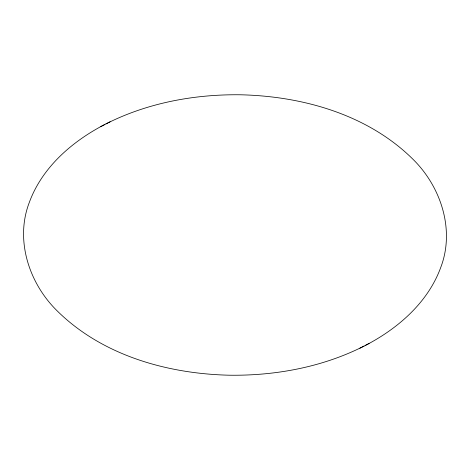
<?xml version="1.0" encoding="UTF-8"?>
<svg xmlns="http://www.w3.org/2000/svg" width="470" height="470" viewBox="0 0 470 470"><rect width="100%" height="100%" fill="white"/><g stroke="black" fill="none" stroke-linecap="round" stroke-linejoin="round"><path stroke-width="0.7" d="M100.891 126.542C70.001 143.338 41.707 168.601 29.352 202.312C15.04 239.318 28.558 281.788 55.619 309.319C100.745 355.014 166.539 373.762 229.366 375.213C277.506 375.853 326.474 366.394 369.109 343.458C399.999 326.662 428.293 301.399 440.649 267.688C454.96 230.682 441.442 188.212 414.381 160.681C369.255 114.986 303.461 96.238 240.634 94.787C192.494 94.147 143.526 103.606 100.891 126.542L104.428 124.709M105.962 123.933L110.133 121.777M359.867 348.223L364.038 346.067M365.572 345.291L369.109 343.458"/></g></svg>
